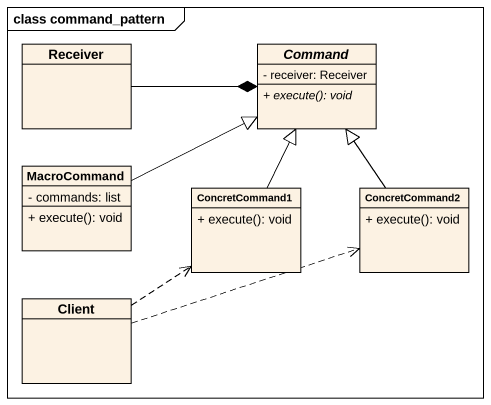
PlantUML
@startuml
mainframe class command_pattern
hide circle
hide empty members
skinparam classAttributeIconSize 0
class Receiver
abstract class Command {
  - receiver: Receiver
  {abstract} + execute(): void
}
class MacroCommand {
  - commands: list
  + execute(): void
}
class ConcretCommand1 {
  + execute(): void
}
class ConcretCommand2 {
  + execute(): void
}
class Client
Receiver -right-* Command
MacroCommand -right-|> Command
ConcretCommand1 -up-|> Command
ConcretCommand2 -up-|> Command
Client .up.> ConcretCommand1
Client .right.> ConcretCommand2
@enduml
